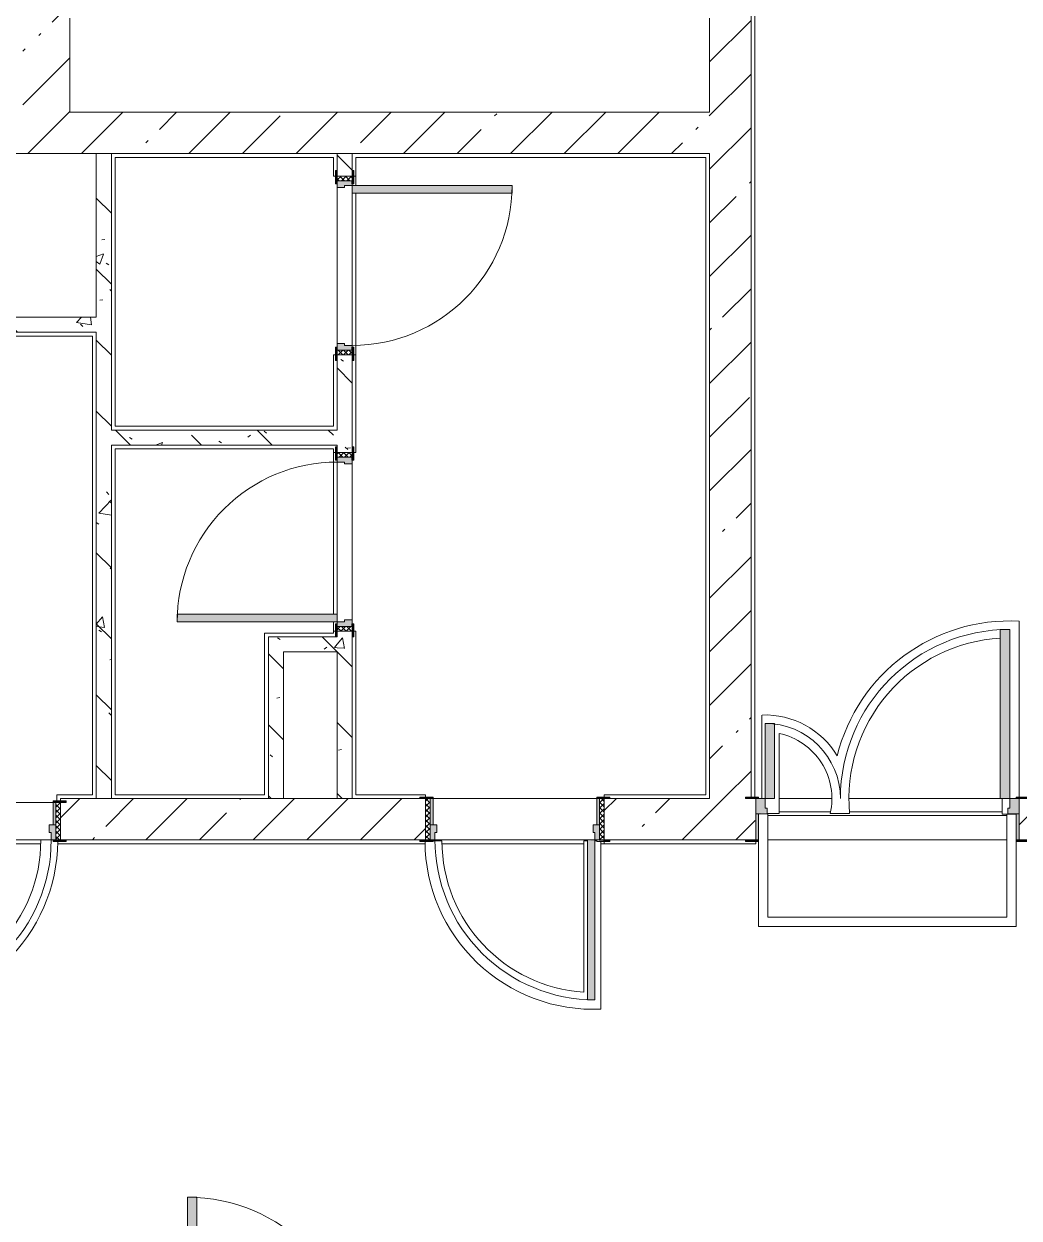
# Model space of a CAD drawing. Header units: millimetres. Extents: x 1311 to 195818, y -8553 to 29000.
# Drawn here: x 157973 to 163263, y 11389 to 17740 of the extents above; entities that cross this region are included whole.
import ezdxf

# ---------------------------------------------------------------- set-up
doc = ezdxf.new("R2010")
doc.units = ezdxf.units.MM
for name, color, linetype, lineweight, true_color in [('A-DOOR-1', 7, 'Continuous', 5, 0xaaaaaa), ('A-DOOR-2', 7, 'Continuous', 5, 0xe2e2e2), ('A-DOOR-FRAM-1', 7, 'Continuous', 5, 0xe2e2e2), ('A-DOOR-FRAM-2', 7, 'Continuous', 5, 0xaaaaaa), ('A-FLOR-1', 7, 'Continuous', 5, 0xaaaaaa), ('I-WALL-6', 7, 'Continuous', 5, 0x787878)]:
    doc.layers.add(name, color=color, linetype=linetype, lineweight=lineweight, true_color=true_color)
doc.layers.add('A-WALL', color=7, linetype='Continuous', lineweight=9)
doc.layers.add('I-WALL-4', color=7, linetype='Continuous', lineweight=5)
pattern_1 = [(45, (68808.4, 0), (-285.1231, 285.1231), []), (45, (69093.5, 0), (-285.1231, 285.1231), [504.031, -100.806, 16.764, -84.042])]
pattern_2 = [(135, (68808.4, 0), (-377.1708, -377.1708), [533.4, -88.9, 17.78, -88.9]), (135, (68808.4, 376.94), (-377.1708, -377.1708), []), (50, (68808.4, 0), (637.6445, -55.7866), [66.675, -733.425]), (355, (68808.4, 0), (-123.3494, 668.699), [53.34, -586.74]), (100.451, (68861.5, -4.65), (514.299, 612.908), [56.665, -623.315]), (46.184, (68808.4, 177.8), (948.7764, -147.15), [100.012, -1100.137]), (96.636, (68887.5, 165.5), (830.909, 865.997), [84.998, -934.973]), (351.184, (68808.4, 177.8), (830.918, 865.988), [80.01, -880.11]), (21, (68897.3, 133.35), (530.6506, -357.9283), [66.675, -733.425]), (326, (68897.3, 133.35), (216.308, 644.6585), [53.34, -586.74]), (71.451, (68941.5, 103.5), (746.9596, 286.7243), [56.665, -623.315]), (37.5, (68808.4, 0), (10.81053, 295.9426), [16.764, -562.864, 16.764, -578.866, -588.962]), (37.5, (68808.4, 0), (10.81053, 295.9426), [-1175.258, 16.764, -572.198]), (7.5, (68808.4, 0), (233.8692, 350.6318), [16.764, -322.834, 16.764, -549.529, -224.472]), (7.5, (68808.4, 0), (233.8692, 350.6318), [-905.891, 16.764, -207.708]), (327.5, (68610.14, 0), (474.5678, -20.0513), [16.764, -205.486, 16.764, -676.656, -920.115]), (327.5, (68610.14, 0), (474.5678, -20.0513), [-915.67, 16.764, -903.351]), (317.5, (68521.24, 0), (518.4522, 88.9934), [16.764, -272.161, 16.764, -443.738, -653.415]), (317.5, (68521.24, 0), (518.4522, 88.9934), [-749.427, 16.764, -636.651])]
pattern_3 = [(135, (1826.41, 104.685), (-14.14214, -14.14214), []), (225, (1826.41, 104.685), (14.14214, -14.14214), [])]
pattern_4 = [(45, (-296.384, 104.685), (-14.1421, 14.1421), []), (135, (-296.384, 104.685), (-14.1421, -14.1421), [])]

# ---------------------------------------------------------------- blocks, each defined once
blk = doc.blocks.new('110_Дверь_СКБ_2Ст - Д-1_л_Лестничная клетка EIS60 2-32142534-1_11_1_птичка')
at = {"layer": 'A-DOOR-2'}
for points in [[(639.9, 1010), (612.5, 1010), (612.5, 110), (662.5, 110), (662.5, 1010), (640.5, 1010)], [(-637.5, 510), (-637.5, 110), (-587.5, 110), (-587.5, 510)], [(712.5, 30), (697.5, 30), (699.6, -110), (712.5, -110)]]:
    blk.add_hatch(color=256, dxfattribs=at).paths.add_polyline_path(points)
h = blk.add_hatch(color=256, dxfattribs=at)
h.paths.add_polyline_path([(662.5, 110), (662.5, 60), (652.5, 60), (652.5, 30), (712.5, 32.6), (712.5, 110)])
h.paths.add_polyline_path([(-637.5, 110), (-687.5, 110), (-687.2, 30), (-627.5, 35.6), (-627.5, 60), (-637.5, 60), (-637.5, 104.8)])
at = {"layer": 'A-DOOR-FRAM-1'}
for points in [[(-695.5, 118), (-742.5, 118), (-742.5, 110), (-672.5, 110), (-672.5, 118), (-687.5, 118)], [(729.9, 118), (697.5, 118), (697.5, 110), (767.5, 110), (767.5, 118)], [(-672.5, 30), (-687.5, 30), (-687.4, -110), (-672.5, -110), (-672.5, -21.5)], [(-742.3, -110), (-742.5, -110.2), (-742.5, -118), (-672.5, -118), (-674.5, -110), (-687.5, -110)], [(767.5, -110), (697.5, -110), (698.9, -118), (767.5, -118)]]:
    blk.add_hatch(color=256, dxfattribs=at).paths.add_polyline_path(points)
at = {"layer": 'A-DOOR-1'}
for p, q in [((662.5, 1010), (612.5, 1010)), ((612.5, 1010), (612.5, 110)), ((662.5, 110), (662.5, 1010)), ((-637.5, 510), (-637.5, 110)), ((-587.5, 510), (-637.5, 510)), ((-587.5, 110), (-587.5, 510)), ((-637.5, 110), (-587.5, 110)), ((612.5, 110), (662.5, 110))]:
    blk.add_line(p, q, dxfattribs=at)
for centre, radius, start, end in [((662.5, 110), 900, 90, 180), ((-637.5, 110), 400, 360, 90)]:
    blk.add_arc(centre, radius, start, end, dxfattribs=at)
at = {"layer": 'A-DOOR-FRAM-2'}
for p, q in [((-672.5, 118), (-742.5, 118)), ((-742.5, 118), (-742.5, 110)), ((-742.5, 110), (-672.5, 110)), ((-637.5, 110), (-687.5, 110)), ((-687.5, 110), (-687.5, 30)), ((-672.5, 110), (-672.5, 118)), ((-637.5, 60), (-637.5, 110)), ((662.5, 110), (662.5, 60)), ((712.5, 110), (662.5, 110)), ((767.5, 118), (697.5, 118)), ((697.5, 118), (697.5, 110)), ((697.5, 110), (767.5, 110)), ((712.5, 30), (712.5, 110)), ((767.5, 110), (767.5, 118)), ((-687.5, 30), (-627.5, 30)), ((-672.5, 30), (-687.5, 30)), ((-687.5, 30), (-687.5, -110)), ((-672.5, -110), (-672.5, 30)), ((-627.5, 60), (-637.5, 60)), ((-627.5, 30), (-627.5, 60)), ((662.5, 60), (652.5, 60)), ((652.5, 60), (652.5, 30)), ((652.5, 30), (712.5, 30)), ((712.5, 30), (697.5, 30)), ((697.5, 30), (697.5, -110)), ((712.5, -110), (712.5, 30)), ((-672.5, -110), (-742.5, -110)), ((-742.5, -110), (-742.5, -118)), ((-742.5, -118), (-672.5, -118)), ((-687.5, -110), (-672.5, -110)), ((-672.5, -118), (-672.5, -110)), ((697.5, -110), (712.5, -110)), ((767.5, -110), (697.5, -110)), ((697.5, -110), (697.5, -118)), ((697.5, -118), (767.5, -118)), ((767.5, -118), (767.5, -110))]:
    blk.add_line(p, q, dxfattribs=at)
blk = doc.blocks.new('110_Дверь_СКБ_1Ст_Внутренняя1 - Д-8 950x2100h_охрана-V95-1_11_1_птичка')
at = {"layer": 'A-DOOR-1'}
h = blk.add_hatch(dxfattribs=at)
h.set_pattern_fill('FP_123', color=256, style=0, pattern_type=2)
h.set_pattern_definition([(135, (1826.41, 164.685), (-14.14214, -14.14214), []), (225, (1826.41, 164.685), (14.14214, -14.14214), [])])
h.paths.add_polyline_path([(462.5, 100), (462.5, -100), (487.5, -100), (487.5, 100)])
at = {"layer": 'A-DOOR-2'}
h = blk.add_hatch(color=256, dxfattribs=at)
h.paths.add_polyline_path([(437.5, 100), (437.5, 60), (427.5, 60), (427.5, 20), (462.5, 20), (462.5, 100)])
h.paths.add_polyline_path([(-437.5, 100), (-437.5, 20), (-402.5, 20.4), (-402.5, 60), (-412.5, 60), (-412.5, 100), (-422.5, 100)])
at = {"layer": 'A-DOOR-FRAM-1'}
for points in [[(397.5, 950), (397.5, 100), (437.5, 100), (437.5, 950)], [(-422.5, 108), (-492.5, 108), (-492.5, 100), (-422.5, 100)], [(517.5, 108), (447.5, 108), (447.5, 100), (517.5, 100)], [(-437.5, 20), (-437.5, -100), (-422.5, -100), (-422.5, 20)], [(447.5, 20), (447.5, -100), (462.5, -100), (462.5, 20)], [(-492.5, -100), (-492.5, -108), (-422.5, -108), (-422.5, -100), (-462.5, -100)], [(487.5, -100), (447.5, -100), (447.5, -108), (517.5, -108), (517.5, -100), (490.5, -100)]]:
    blk.add_hatch(color=256, dxfattribs=at).paths.add_polyline_path(points)
at = {"layer": 'A-DOOR-FRAM-2'}
h = blk.add_hatch(dxfattribs=at)
h.set_pattern_fill('FP_124', color=256, style=0, pattern_type=2)
h.set_pattern_definition([(45, (-296.384, 164.685), (-14.1421, 14.1421), []), (135, (-296.384, 164.685), (-14.1421, -14.1421), [])])
h.paths.add_polyline_path([(-462.5, 100), (-462.5, -100), (-437.5, -100), (-437.5, 100)])
at = {"layer": 'A-DOOR-1'}
for p, q in [((437.5, 950), (397.5, 950)), ((397.5, 950), (397.5, 100)), ((437.5, 100), (437.5, 950)), ((397.5, 100), (437.5, 100))]:
    blk.add_line(p, q, dxfattribs=at)
blk.add_arc((437.5, 100), 850, 90, 180, dxfattribs=at)
at = {"layer": 'A-DOOR-FRAM-2'}
for p, q in [((-422.5, 108), (-492.5, 108)), ((-492.5, 108), (-492.5, 100)), ((-492.5, 100), (-422.5, 100)), ((-437.5, 100), (-462.5, 100)), ((-462.5, 100), (-462.5, -100)), ((-412.5, 100), (-437.5, 100)), ((-437.5, 100), (-437.5, 20)), ((-437.5, -100), (-437.5, 100)), ((-422.5, 100), (-437.5, 100)), ((-437.5, 100), (-437.5, 99)), ((-437.5, 99), (-422.5, 99)), ((-422.5, 100), (-422.5, 108)), ((-422.5, 99), (-422.5, 100)), ((-412.5, 60), (-412.5, 100)), ((437.5, 100), (437.5, 60)), ((462.5, 100), (437.5, 100)), ((517.5, 108), (447.5, 108)), ((447.5, 108), (447.5, 100)), ((462.5, 100), (447.5, 100)), ((447.5, 100), (447.5, 99)), ((447.5, 100), (517.5, 100)), ((447.5, 99), (462.5, 99)), ((462.5, 20), (462.5, 100)), ((487.5, 100), (462.5, 100)), ((462.5, 100), (462.5, -100)), ((462.5, 99), (462.5, 100)), ((487.5, -100), (487.5, 100)), ((517.5, 100), (517.5, 108)), ((-437.5, 20), (-402.5, 20)), ((-422.5, 20), (-437.5, 20)), ((-437.5, 20), (-437.5, -100)), ((-422.5, -100), (-422.5, 20)), ((-402.5, 60), (-412.5, 60)), ((-402.5, 20), (-402.5, 60)), ((437.5, 60), (427.5, 60)), ((427.5, 60), (427.5, 20)), ((427.5, 20), (462.5, 20)), ((462.5, 20), (447.5, 20)), ((447.5, 20), (447.5, -100)), ((462.5, -100), (462.5, 20)), ((-422.5, -100), (-492.5, -100)), ((-492.5, -100), (-492.5, -108)), ((-492.5, -108), (-422.5, -108)), ((-462.5, -100), (-437.5, -100)), ((-437.5, -100), (-422.5, -100)), ((-422.5, -108), (-422.5, -100)), ((447.5, -100), (462.5, -100)), ((517.5, -100), (447.5, -100)), ((447.5, -100), (447.5, -108)), ((447.5, -108), (517.5, -108)), ((462.5, -100), (487.5, -100)), ((517.5, -108), (517.5, -100))]:
    blk.add_line(p, q, dxfattribs=at)
blk = doc.blocks.new('110_Дверь_СКБ_1Ст_Внутренняя1 - Д-8_п_ 950x2100h_охрана 2-32201800-1_11_1_птичка')
at = {"layer": 'A-DOOR-1'}
h = blk.add_hatch(dxfattribs=at)
h.set_pattern_fill('FP_157', color=256, style=0, pattern_type=2)
h.set_pattern_definition([(135, (1826.41, 174.685), (-14.14214, -14.14214), []), (225, (1826.41, 174.685), (14.14214, -14.14214), [])])
h.paths.add_polyline_path([(487.5, 110), (462.5, 110), (462.5, -110), (487.5, -110)])
at = {"layer": 'A-DOOR-2'}
h = blk.add_hatch(color=256, dxfattribs=at)
h.paths.add_polyline_path([(462.5, 110), (437.5, 110), (437.5, 70), (427.5, 70), (427.5, 30), (462.5, 30)])
h.paths.add_polyline_path([(-422.5, 110), (-437.5, 110), (-437.5, 30), (-402.5, 30), (-402.5, 70), (-412.5, 70), (-412.5, 110)])
at = {"layer": 'A-DOOR-FRAM-1'}
for points in [[(-394.7, 960), (-412.5, 960), (-412.5, 110), (-372.5, 115.3), (-372.5, 960)], [(-443.8, 118), (-492.5, 118), (-492.5, 110), (-422.5, 115.3), (-422.5, 118), (-443.5, 118)], [(487.5, 118), (447.5, 115.3), (447.5, 110), (517.5, 110), (517.5, 118), (490, 118)], [(-437.5, 30), (-437.5, -110), (-422.5, -110), (-422.5, 30)], [(447.5, 30), (447.5, -110), (462.5, -110), (462.5, 30)], [(-422.5, -110), (-492.5, -110.2), (-492.5, -118), (-422.5, -118)], [(479, -110), (447.5, -110), (447.5, -118), (517.5, -118), (517.5, -110), (487.5, -110)]]:
    blk.add_hatch(color=256, dxfattribs=at).paths.add_polyline_path(points)
at = {"layer": 'A-DOOR-FRAM-2'}
h = blk.add_hatch(dxfattribs=at)
h.set_pattern_fill('FP_158', color=256, style=0, pattern_type=2)
h.set_pattern_definition([(45, (-296.384, 174.685), (-14.1421, 14.1421), []), (135, (-296.384, 174.685), (-14.1421, -14.1421), [])])
h.paths.add_polyline_path([(-462.5, 110), (-462.5, -110), (-437.5, -110), (-437.5, 110)])
at = {"layer": 'A-DOOR-1'}
for p, q in [((-412.5, 960), (-412.5, 110)), ((-372.5, 960), (-412.5, 960)), ((-372.5, 110), (-372.5, 960)), ((-412.5, 110), (-372.5, 110))]:
    blk.add_line(p, q, dxfattribs=at)
blk.add_arc((-412.5, 110), 850, 360, 90, dxfattribs=at)
at = {"layer": 'A-DOOR-FRAM-2'}
for p, q in [((-422.5, 118), (-492.5, 118)), ((-492.5, 118), (-492.5, 110)), ((-492.5, 110), (-422.5, 110)), ((-437.5, 110), (-462.5, 110)), ((-462.5, 110), (-462.5, -110)), ((-412.5, 110), (-437.5, 110)), ((-437.5, 110), (-437.5, 30)), ((-437.5, -110), (-437.5, 110)), ((-422.5, 110), (-437.5, 110)), ((-437.5, 110), (-437.5, 109)), ((-437.5, 109), (-422.5, 109)), ((-422.5, 110), (-422.5, 118)), ((-422.5, 109), (-422.5, 110)), ((-412.5, 70), (-412.5, 110)), ((-402.5, 70), (-412.5, 70)), ((-402.5, 30), (-402.5, 70)), ((437.5, 70), (427.5, 70)), ((427.5, 70), (427.5, 30)), ((437.5, 110), (437.5, 70)), ((462.5, 110), (437.5, 110)), ((517.5, 118), (447.5, 118)), ((447.5, 118), (447.5, 110)), ((462.5, 110), (447.5, 110)), ((447.5, 110), (447.5, 109)), ((447.5, 110), (517.5, 110)), ((447.5, 109), (462.5, 109)), ((462.5, 30), (462.5, 110)), ((487.5, 110), (462.5, 110)), ((462.5, 110), (462.5, -110)), ((462.5, 109), (462.5, 110)), ((487.5, -110), (487.5, 110)), ((517.5, 110), (517.5, 118)), ((-437.5, 30), (-402.5, 30)), ((-422.5, 30), (-437.5, 30)), ((-437.5, 30), (-437.5, -110)), ((-422.5, -110), (-422.5, 30)), ((427.5, 30), (462.5, 30)), ((462.5, 30), (447.5, 30)), ((447.5, 30), (447.5, -110)), ((462.5, -110), (462.5, 30)), ((-422.5, -110), (-492.5, -110)), ((-492.5, -110), (-492.5, -118)), ((-492.5, -118), (-422.5, -118)), ((-462.5, -110), (-437.5, -110)), ((-437.5, -110), (-422.5, -110)), ((-422.5, -118), (-422.5, -110)), ((447.5, -110), (462.5, -110)), ((517.5, -110), (447.5, -110)), ((447.5, -110), (447.5, -118)), ((447.5, -118), (517.5, -118)), ((462.5, -110), (487.5, -110)), ((517.5, -118), (517.5, -110))]:
    blk.add_line(p, q, dxfattribs=at)
blk = doc.blocks.new('110_Дверь_СКБ_2Ст - Д-2а_п_ Из коридора на лестницу-32215207-1_11_1_птичка')
at = {"layer": 'A-DOOR-2'}
for points in [[(-587.5, 100), (-587.5, 1000), (-637.5, 1000), (-637.5, 100), (-591.7, 100)], [(662.5, 100), (662.5, 500), (612.5, 500), (612.5, 100)], [(712.5, -100), (712.5, 20), (697.5, 20), (697.5, -100), (703.7, -100)]]:
    blk.add_hatch(color=256, dxfattribs=at).paths.add_polyline_path(points)
h = blk.add_hatch(color=256, dxfattribs=at)
h.paths.add_polyline_path([(662.5, 20), (712.5, 20), (712.5, 100), (662.5, 100), (662.5, 50), (652.5, 50), (652.5, 20)])
h.paths.add_polyline_path([(-687.5, 20), (-627.5, 20), (-627.5, 50), (-637.5, 50), (-637.5, 100), (-687.5, 100), (-687.5, 26)])
at = {"layer": 'A-DOOR-FRAM-1'}
for points in [[(-672.5, 100), (-672.5, 108), (-742.5, 108), (-742.5, 100), (-687.5, 100)], [(697.5, 100), (767.5, 100), (767.5, 108), (697.5, 108)], [(-684.8, -100), (-672.5, -100), (-672.5, 20), (-687.5, 20), (-687.5, -100)], [(-712.5, -108), (-672.5, -108), (-673.4, -100), (-742.5, -100), (-742.5, -108)], [(767.5, -108), (767.5, -100), (697.5, -100), (703, -108), (766, -108)]]:
    blk.add_hatch(color=256, dxfattribs=at).paths.add_polyline_path(points)
at = {"layer": 'A-DOOR-1'}
for p, q in [((-637.5, 1000), (-637.5, 100)), ((-587.5, 1000), (-637.5, 1000)), ((-587.5, 100), (-587.5, 1000)), ((662.5, 500), (612.5, 500)), ((612.5, 500), (612.5, 100)), ((662.5, 100), (662.5, 500)), ((-637.5, 100), (-587.5, 100)), ((612.5, 100), (662.5, 100))]:
    blk.add_line(p, q, dxfattribs=at)
for centre, radius, start, end in [((-637.5, 100), 900, 0, 90), ((662.5, 100), 400, 90, 180)]:
    blk.add_arc(centre, radius, start, end, dxfattribs=at)
at = {"layer": 'A-DOOR-FRAM-2'}
for p, q in [((-672.5, 108), (-742.5, 108)), ((-742.5, 108), (-742.5, 100)), ((-742.5, 100), (-672.5, 100)), ((-637.5, 100), (-687.5, 100)), ((-687.5, 100), (-687.5, 20)), ((-672.5, 100), (-672.5, 108)), ((-637.5, 50), (-637.5, 100)), ((662.5, 100), (662.5, 50)), ((712.5, 100), (662.5, 100)), ((767.5, 108), (697.5, 108)), ((697.5, 108), (697.5, 100)), ((697.5, 100), (767.5, 100)), ((712.5, 20), (712.5, 100)), ((767.5, 100), (767.5, 108)), ((-687.5, 20), (-627.5, 20)), ((-672.5, 20), (-687.5, 20)), ((-687.5, 20), (-687.5, -100)), ((-672.5, -100), (-672.5, 20)), ((-627.5, 50), (-637.5, 50)), ((-627.5, 20), (-627.5, 50)), ((662.5, 50), (652.5, 50)), ((652.5, 50), (652.5, 20)), ((652.5, 20), (712.5, 20)), ((712.5, 20), (697.5, 20)), ((697.5, 20), (697.5, -100)), ((712.5, -100), (712.5, 20)), ((-672.5, -100), (-742.5, -100)), ((-742.5, -100), (-742.5, -108)), ((-742.5, -108), (-672.5, -108)), ((-687.5, -100), (-672.5, -100)), ((-672.5, -108), (-672.5, -100)), ((697.5, -100), (712.5, -100)), ((767.5, -100), (697.5, -100)), ((697.5, -100), (697.5, -108)), ((697.5, -108), (767.5, -108)), ((767.5, -108), (767.5, -100))]:
    blk.add_line(p, q, dxfattribs=at)
blk = doc.blocks.new('110_Дверь_СКБ_1Ст_Внутренняя1 - Д-7_п__950x2100h_Туалет-32207265-1_11_1_птичка')
at = {"layer": 'A-DOOR-1'}
h = blk.add_hatch(dxfattribs=at)
h.set_pattern_fill('FP_125', color=256, style=0, pattern_type=2)
h.set_pattern_definition(pattern_3)
h.paths.add_polyline_path([(487.5, 40), (462.5, 40), (462.5, -40), (487.5, -40)])
at = {"layer": 'A-DOOR-2'}
h = blk.add_hatch(color=256, dxfattribs=at)
h.paths.add_polyline_path([(462.5, 16.3), (462.5, 40), (437.5, 40), (437.5, 0), (427.5, 0), (427.5, -40), (462.5, -40)])
h.paths.add_polyline_path([(-402.5, -16), (-402.5, 0), (-412.5, 0), (-412.5, 40), (-437.5, 40), (-437.5, -40), (-402.5, -40)])
at = {"layer": 'A-DOOR-FRAM-1'}
for points in [[(-372.5, 60), (-372.5, 890), (-412.5, 890), (-412.5, 40), (-372.5, 40)], [(-422.5, 40), (-422.5, 48), (-492.5, 48), (-492.5, 40), (-437.5, 40)], [(517.5, 48), (447.5, 48), (447.5, 40), (517.5, 40)], [(-422.5, -40), (-492.5, -40), (-492.5, -48), (-422.5, -48)], [(517.5, -40), (447.5, -40), (447.5, -48), (517.5, -48)]]:
    blk.add_hatch(color=256, dxfattribs=at).paths.add_polyline_path(points)
at = {"layer": 'A-DOOR-FRAM-2'}
h = blk.add_hatch(dxfattribs=at)
h.set_pattern_fill('FP_126', color=256, style=0, pattern_type=2)
h.set_pattern_definition(pattern_4)
h.paths.add_polyline_path([(-437.5, 40), (-462.5, 40), (-460.8, -40), (-437.5, -40)])
at = {"layer": 'A-DOOR-1'}
for p, q in [((-412.5, 890), (-412.5, 40)), ((-372.5, 890), (-412.5, 890)), ((-372.5, 40), (-372.5, 890)), ((-412.5, 40), (-372.5, 40))]:
    blk.add_line(p, q, dxfattribs=at)
blk.add_arc((-412.5, 40), 850, 360, 90, dxfattribs=at)
at = {"layer": 'A-DOOR-FRAM-2'}
for p, q in [((-422.5, 48), (-492.5, 48)), ((-492.5, 48), (-492.5, 40)), ((-492.5, 40), (-422.5, 40)), ((-437.5, 40), (-462.5, 40)), ((-462.5, 40), (-462.5, -40)), ((-412.5, 40), (-437.5, 40)), ((-437.5, 40), (-437.5, -40)), ((-437.5, -40), (-437.5, 40)), ((-422.5, 40), (-437.5, 40)), ((-437.5, 40), (-437.5, 39)), ((-437.5, 39), (-422.5, 39)), ((-422.5, 40), (-422.5, 48)), ((-422.5, 39), (-422.5, 40)), ((-412.5, 0), (-412.5, 40)), ((-402.5, 0), (-412.5, 0)), ((-402.5, -40), (-402.5, 0)), ((437.5, 0), (427.5, 0)), ((427.5, 0), (427.5, -40)), ((437.5, 40), (437.5, 0)), ((462.5, 40), (437.5, 40)), ((517.5, 48), (447.5, 48)), ((447.5, 48), (447.5, 40)), ((462.5, 40), (447.5, 40)), ((447.5, 40), (447.5, 39)), ((447.5, 40), (517.5, 40)), ((447.5, 39), (462.5, 39)), ((462.5, -40), (462.5, 40)), ((487.5, 40), (462.5, 40)), ((462.5, 40), (462.5, -40)), ((462.5, 39), (462.5, 40)), ((487.5, -40), (487.5, 40)), ((517.5, 40), (517.5, 48)), ((-422.5, -40), (-492.5, -40)), ((-492.5, -40), (-492.5, -48)), ((-492.5, -48), (-422.5, -48)), ((-462.5, -40), (-437.5, -40)), ((-422.5, -39), (-437.5, -39)), ((-437.5, -39), (-437.5, -40)), ((-437.5, -40), (-402.5, -40)), ((-437.5, -40), (-422.5, -40)), ((-422.5, -40), (-422.5, -39)), ((-422.5, -48), (-422.5, -40)), ((427.5, -40), (462.5, -40)), ((462.5, -39), (447.5, -39)), ((447.5, -39), (447.5, -40)), ((447.5, -40), (462.5, -40)), ((517.5, -40), (447.5, -40)), ((447.5, -40), (447.5, -48)), ((447.5, -48), (517.5, -48)), ((462.5, -40), (462.5, -39)), ((462.5, -40), (487.5, -40)), ((517.5, -48), (517.5, -40))]:
    blk.add_line(p, q, dxfattribs=at)
blk = doc.blocks.new('110_Дверь_СКБ_1Ст_Внутренняя1 - Д-7_л__950x2100h_Туалет-32209783-1_11_1_птичка')
at = {"layer": 'A-DOOR-1'}
h = blk.add_hatch(dxfattribs=at)
h.set_pattern_fill('FP_125', color=256, style=0, pattern_type=2)
h.set_pattern_definition(pattern_3)
h.paths.add_polyline_path([(462.5, -40), (487.5, -40), (487.5, 40), (462.5, 40)])
at = {"layer": 'A-DOOR-2'}
h = blk.add_hatch(color=256, dxfattribs=at)
h.paths.add_polyline_path([(-437.5, 40), (-437.5, -40), (-402.5, -40), (-402.5, 0), (-412.5, 0), (-412.5, 40)])
h.paths.add_polyline_path([(427.5, -16), (427.5, -40), (462.5, -40), (462.5, 40), (437.5, 40), (437.5, 0), (427.5, 0)])
at = {"layer": 'A-DOOR-FRAM-1'}
for points in [[(-412.5, 890), (-412.5, 40), (-372.5, 40), (-372.5, 890)], [(-492.5, 40), (-422.5, 40), (-422.5, 48), (-492.5, 48)], [(447.5, 40), (517.5, 40), (517.5, 48), (447.5, 48)], [(-492.5, -40), (-492.5, -48), (-422.5, -48), (-422.5, -40), (-472.6, -40)], [(447.5, -40), (447.5, -48), (517.5, -48), (515.1, -40), (462.5, -40)]]:
    blk.add_hatch(color=256, dxfattribs=at).paths.add_polyline_path(points)
at = {"layer": 'A-DOOR-FRAM-2'}
h = blk.add_hatch(dxfattribs=at)
h.set_pattern_fill('FP_126', color=256, style=0, pattern_type=2)
h.set_pattern_definition(pattern_4)
h.paths.add_polyline_path([(-462.5, 40), (-462.5, -40), (-437.5, -40), (-437.5, 40)])
at = {"layer": 'A-DOOR-1'}
for p, q in [((-412.5, 890), (-412.5, 40)), ((-372.5, 890), (-412.5, 890)), ((-372.5, 40), (-372.5, 890)), ((-412.5, 40), (-372.5, 40))]:
    blk.add_line(p, q, dxfattribs=at)
blk.add_arc((-412.5, 40), 850, 360, 90, dxfattribs=at)
at = {"layer": 'A-DOOR-FRAM-2'}
for p, q in [((-422.5, 48), (-492.5, 48)), ((-492.5, 48), (-492.5, 40)), ((-492.5, 40), (-422.5, 40)), ((-437.5, 40), (-462.5, 40)), ((-462.5, 40), (-462.5, -40)), ((-412.5, 40), (-437.5, 40)), ((-437.5, 40), (-437.5, -40)), ((-437.5, -40), (-437.5, 40)), ((-422.5, 40), (-437.5, 40)), ((-437.5, 40), (-437.5, 39)), ((-437.5, 39), (-422.5, 39)), ((-422.5, 40), (-422.5, 48)), ((-422.5, 39), (-422.5, 40)), ((-412.5, 0), (-412.5, 40)), ((-402.5, 0), (-412.5, 0)), ((-402.5, -40), (-402.5, 0)), ((437.5, 0), (427.5, 0)), ((427.5, 0), (427.5, -40)), ((437.5, 40), (437.5, 0)), ((462.5, 40), (437.5, 40)), ((517.5, 48), (447.5, 48)), ((447.5, 48), (447.5, 40)), ((462.5, 40), (447.5, 40)), ((447.5, 40), (447.5, 39)), ((447.5, 40), (517.5, 40)), ((447.5, 39), (462.5, 39)), ((462.5, -40), (462.5, 40)), ((487.5, 40), (462.5, 40)), ((462.5, 40), (462.5, -40)), ((462.5, 39), (462.5, 40)), ((487.5, -40), (487.5, 40)), ((517.5, 40), (517.5, 48)), ((-422.5, -40), (-492.5, -40)), ((-492.5, -40), (-492.5, -48)), ((-492.5, -48), (-422.5, -48)), ((-462.5, -40), (-437.5, -40)), ((-422.5, -39), (-437.5, -39)), ((-437.5, -39), (-437.5, -40)), ((-437.5, -40), (-402.5, -40)), ((-437.5, -40), (-422.5, -40)), ((-422.5, -40), (-422.5, -39)), ((-422.5, -48), (-422.5, -40)), ((427.5, -40), (462.5, -40)), ((462.5, -39), (447.5, -39)), ((447.5, -39), (447.5, -40)), ((447.5, -40), (462.5, -40)), ((517.5, -40), (447.5, -40)), ((447.5, -40), (447.5, -48)), ((447.5, -48), (517.5, -48)), ((462.5, -40), (462.5, -39)), ((462.5, -40), (487.5, -40)), ((517.5, -48), (517.5, -40))]:
    blk.add_line(p, q, dxfattribs=at)

msp = doc.modelspace()

# ---------------------------------------------------------------- hatches: boundary and pattern name
at = {"layer": 'I-WALL-4'}
h = msp.add_hatch(dxfattribs=at)
h.set_pattern_fill('FP_101', color=256, style=0, pattern_type=2)
h.set_pattern_definition(pattern_1)
h.paths.add_polyline_path([(158218.4, 17270), (158218.4, 27100), (157968.4, 27100), (157968.4, 17270), (158050.5, 17270)])
h = msp.add_hatch(dxfattribs=at)
h.set_pattern_fill('FP_101', color=256, style=0, pattern_type=2)
h.set_pattern_definition(pattern_1)
h.paths.add_polyline_path([(161808.4, 13620), (161808.4, 13628), (161838.4, 13628), (161838, 21150), (161618.4, 21150), (161618.4, 13620), (161763.6, 13620)])
h = msp.add_hatch(dxfattribs=at)
h.set_pattern_fill('FP_101', color=256, style=0, pattern_type=2)
h.set_pattern_definition(pattern_1)
h.paths.add_polyline_path([(158358.4, 17050), (161618.4, 17050), (161618.4, 17270), (155298.4, 17270), (155298.4, 17050), (158350, 17050)])
h = msp.add_hatch(dxfattribs=at)
h.set_pattern_fill('FP_101', color=256, style=0, pattern_type=2)
h.set_pattern_definition(pattern_1)
h.paths.add_polyline_path([(161598.4, 13400), (161618.4, 13400), (161618.4, 13620), (161058.4, 13620), (161058.4, 13400), (161422.5, 13400)])
h.paths.add_polyline_path([(159252.7, 13400), (160108.4, 13400), (160108.4, 13620), (158168.4, 13620), (158168.4, 13608), (158198.4, 13608), (158198.4, 13600), (158168.4, 13600), (158168.4, 13400), (159052, 13400)])
h = msp.add_hatch(dxfattribs=at)
h.set_pattern_fill('FP_101', color=256, style=0, pattern_type=2)
h.set_pattern_definition(pattern_1)
h.paths.add_polyline_path([(163318.4, 13400), (163608.4, 13400), (163608.4, 13620), (163263.4, 13620), (163263.4, 13400)])
h.paths.add_polyline_path([(161618.4, 13400), (161863.4, 13400), (161858.4, 13620), (161618.4, 13620)])
at = {"layer": 'I-WALL-6'}
h = msp.add_hatch(dxfattribs=at)
h.set_pattern_fill('FP_131', color=256, style=0, pattern_type=2)
h.set_pattern_definition(pattern_2)
h.paths.add_polyline_path([(158358.4, 13620), (158438.4, 13620), (158438.4, 17050), (158358.4, 17050), (158358.4, 13640)])
h = msp.add_hatch(dxfattribs=at)
h.set_pattern_fill('FP_131', color=256, style=0, pattern_type=2)
h.set_pattern_definition(pattern_2)
h.paths.add_polyline_path([(159718.3, 13620), (159718.3, 14510.1), (159638.3, 14510.1), (159638.3, 13620)])
h.paths.add_polyline_path([(159718.3, 15460.1), (159718.3, 15980.1), (159638.3, 15980.1), (159638.3, 15460.1)])
h.paths.add_polyline_path([(159638.3, 16930.1), (159718.3, 16930.1), (159718.3, 17050), (159638.3, 17050), (159638.3, 16960.1)])
h = msp.add_hatch(dxfattribs=at)
h.set_pattern_fill('FP_131', color=256, style=0, pattern_type=2)
h.set_pattern_definition(pattern_2)
h.paths.add_polyline_path([(158338.4, 16100), (158358.4, 16100), (158358.4, 16180), (155278.4, 16180), (155278.4, 16100), (158282.4, 16100)])
h = msp.add_hatch(dxfattribs=at)
h.set_pattern_fill('FP_131', color=256, style=0, pattern_type=2)
h.set_pattern_definition(pattern_2)
h.paths.add_polyline_path([(159618.3, 15500.1), (159638.3, 15500.1), (159638.3, 15580.1), (158438.4, 15580.1), (158438.4, 15500.1), (159252.7, 15500.1)])
h = msp.add_hatch(dxfattribs=at)
h.set_pattern_fill('FP_131', color=256, style=0, pattern_type=2)
h.set_pattern_definition(pattern_2)
h.paths.add_polyline_path([(159272.7, 14400), (159638.3, 14400), (159638.3, 14480), (159272.7, 14480), (159272.7, 14443.4)])
h = msp.add_hatch(dxfattribs=at)
h.set_pattern_fill('FP_131', color=256, style=0, pattern_type=2)
h.set_pattern_definition(pattern_2)
h.paths.add_polyline_path([(159272.7, 13620), (159352.7, 13624.3), (159352.7, 14400), (159272.7, 14400), (159272.7, 13640)])

# ---------------------------------------------------------------- linework, layer by layer
at = {"layer": 'A-FLOR-1'}
for p, q in [((161858.4, 21130), (161858.4, 13628)), ((159618.3, 17030), (158458.4, 17030)), ((158458.4, 17030), (158458.4, 15600.1)), ((159618.3, 16930.1), (159618.3, 17030)), ((161598.4, 17030), (159738.3, 17030)), ((159738.3, 16880.1), (159738.3, 17030)), ((161598.4, 13640), (161598.4, 17030)), ((159630.3, 16930.1), (159618.3, 16930.1)), ((159738.3, 16930.1), (159726.3, 16930.1)), ((159738.3, 15460.1), (159738.3, 16840.1)), ((158338.4, 16080), (155298.4, 16080)), ((158338.4, 13640), (158338.4, 16080)), ((159618.3, 15600.1), (159618.3, 15980.1)), ((159618.3, 15980.1), (159630.3, 15980.1)), ((159726.3, 15980.1), (159738.3, 15980.1)), ((158458.4, 15600.1), (159618.3, 15600.1)), ((159618.3, 15480.1), (158458.4, 15480.1)), ((158458.4, 15480.1), (158458.4, 13640)), ((159618.3, 14600.1), (159618.3, 15480.1)), ((159630.3, 15460.1), (159618.3, 15460.1)), ((159738.3, 15460.1), (159726.3, 15460.1)), ((159618.3, 14500), (159618.3, 14560.1)), ((163263, 13628), (163263, 14563.7)), ((159252.7, 13640), (159252.7, 14500)), ((159252.7, 14500), (159618.3, 14500)), ((159618.3, 14510.1), (159630.3, 14510.1)), ((159726.3, 14510.1), (159738.3, 14510.1)), ((159738.3, 14510.1), (159738.3, 13640)), ((161896.6, 14064.7), (161896.6, 13620)), ((161988.4, 13540.9), (161988.4, 13967)), ((158148.4, 13640), (158338.4, 13640)), ((158148.4, 13608), (158148.4, 13640)), ((158458.4, 13640), (159252.7, 13640)), ((159738.3, 13640), (160108.4, 13640)), ((160108.4, 13640), (160108.4, 13628)), ((161058.4, 13628), (161058.4, 13640)), ((161058.4, 13640), (161598.4, 13640)), ((163173, 13620), (163173, 13537.9)), ((161923.1, 13540.9), (161988.4, 13540.9)), ((161928.4, 12990), (161928.4, 13540)), ((163198.4, 13530), (161928.4, 13530)), ((161988.4, 13550), (162260.8, 13550)), ((162259.6, 13541.4), (162362, 13541.4)), ((162361.7, 13550), (163173, 13550)), ((163173, 13537.9), (163248.4, 13537.9)), ((163198.4, 13540), (163198.4, 12990)), ((157309.4, 13380), (158062.1, 13380)), ((158118.4, 13400), (158063.4, 13400)), ((160106.5, 13380), (158152.2, 13380)), ((160195.7, 13394.7), (160148.4, 13394.7)), ((160196.6, 13380), (160949.6, 13380)), ((160968.4, 13394.7), (160949.6, 13394.7)), ((160949.6, 13394.7), (160949.6, 12591.3)), ((161018.4, 13394.7), (161008.4, 13394.7)), ((161039.6, 12500.6), (161039.6, 13392)), ((161863.4, 13380), (161039.6, 13380)), ((161058.4, 13380), (161058.4, 13392)), ((161863.4, 13392), (161863.4, 13380)), ((161878.4, 13392), (161878.4, 12940)), ((163248.4, 12940), (163248.4, 13392)), ((163198.4, 12990), (161928.4, 12990)), ((161878.4, 12940), (163248.4, 12940))]:
    msp.add_line(p, q, dxfattribs=at)
for centre, radius, start, end in [((163213.4, 13620), 945, 86.9906, 166.09511), ((163213.4, 13620), 855, 93.35556, 185.27324), ((161913.4, 13620), 445, 30.68536, 92.15971), ((161913.4, 13620), 355, 347.21166, 77.80233), ((157258.4, 13400), 895, 267.50529, 359.48672), ((157258.4, 13400), 805, 273.63543, 0), ((161000.7, 13394.7), 895, 180.17419, 272.49471), ((161000.7, 13394.7), 805, 180, 266.36457)]:
    msp.add_arc(centre, radius, start, end, dxfattribs=at)
at = {"layer": 'A-WALL'}
for p, q in [((158438.4, 17050), (158358.4, 17050)), ((159718.3, 17050), (159638.3, 17050)), ((158358.4, 13620), (158438.4, 13620)), ((159272.7, 13620), (159352.7, 13620)), ((159638.3, 13620), (159718.3, 13620))]:
    msp.add_line(p, q, dxfattribs=at)
at = {"layer": 'I-WALL-4'}
for p, q in [((161838.4, 13628), (161838.4, 21150)), ((158218.4, 17270), (158218.4, 17770)), ((161618.4, 17770), (161618.4, 17270)), ((161618.4, 17270), (158218.4, 17270)), ((157429.4, 17050), (158358.4, 17050)), ((158358.4, 17050), (158358.4, 16180)), ((158438.4, 17050), (159638.3, 17050)), ((158438.4, 15580.1), (158438.4, 17050)), ((159638.3, 17050), (159638.3, 16960.1)), ((159718.3, 17050), (161618.4, 17050)), ((159718.3, 16960.1), (159718.3, 17050)), ((161618.4, 17050), (161618.4, 13620)), ((159638.3, 16040.1), (159638.3, 16870.1)), ((159718.3, 16840.1), (159718.3, 16030.1)), ((158358.4, 16180), (157429.4, 16180)), ((155278.4, 16100), (158358.4, 16100)), ((158358.4, 16100), (158358.4, 13620)), ((159638.3, 15950.1), (159638.3, 15580.1)), ((159718.3, 15490.1), (159718.3, 15950.1)), ((159638.3, 15580.1), (158438.4, 15580.1)), ((158438.4, 15500.1), (159638.3, 15500.1)), ((158438.4, 13620), (158438.4, 15500.1)), ((159638.3, 15500.1), (159638.3, 15490.1)), ((159638.3, 14600.1), (159638.3, 15410.1)), ((159718.3, 15400.1), (159718.3, 14570.1)), ((159638.3, 14480), (159272.7, 14480)), ((159272.7, 14480), (159272.7, 13620)), ((159718.3, 13620), (159718.3, 14480.1)), ((159352.7, 14400), (159638.3, 14400)), ((159352.7, 13620), (159352.7, 14400)), ((159638.3, 14400), (159638.3, 13620)), ((157258.4, 13600), (158128.4, 13600)), ((158358.4, 13620), (158168.4, 13620)), ((158168.4, 13620), (158168.4, 13608)), ((159272.7, 13620), (158438.4, 13620)), ((159638.3, 13620), (159352.7, 13620)), ((160078.4, 13620), (159718.3, 13620)), ((160148.4, 13620), (161018.4, 13620)), ((161618.4, 13620), (161088.4, 13620)), ((161988.4, 13620), (162267.3, 13620)), ((162359.3, 13620), (163163.4, 13620)), ((158063.4, 13400), (157309.4, 13400)), ((158198.4, 13400), (160078.4, 13400)), ((160968.4, 13400), (160158.4, 13400)), ((161088.4, 13400), (161618.4, 13400)), ((161618.4, 13400), (161808.4, 13400)), ((163198.4, 13400), (161928.4, 13400))]:
    msp.add_line(p, q, dxfattribs=at)

# ---------------------------------------------------------------- block references
at = {"layer": 'A-DOOR-1'}
for name, p, rotation in [('110_Дверь_СКБ_1Ст_Внутренняя1 - Д-7_п__950x2100h_Туалет-32207265-1_11_1_птичка', (159678.3, 16467.6), 270), ('110_Дверь_СКБ_1Ст_Внутренняя1 - Д-7_л__950x2100h_Туалет-32209783-1_11_1_птичка', (159678.3, 14972.6), 90), ('110_Дверь_СКБ_1Ст_Внутренняя1 - Д-8 950x2100h_охрана-V95-1_11_1_птичка', (157705.9, 13500), 180), ('110_Дверь_СКБ_1Ст_Внутренняя1 - Д-8_п_ 950x2100h_охрана 2-32201800-1_11_1_птичка', (160595.9, 13510), 180)]:
    msp.add_blockref(name, p, dxfattribs=dict(at, rotation=rotation))
for name, p in [('110_Дверь_СКБ_2Ст - Д-1_л_Лестничная клетка EIS60 2-32142534-1_11_1_птичка', (162550.9, 13510)), ('110_Дверь_СКБ_2Ст - Д-2а_п_ Из коридора на лестницу-32215207-1_11_1_птичка', (159480.9, 10500))]:
    msp.add_blockref(name, p, dxfattribs=at)

doc.saveas('drawing.dxf')
